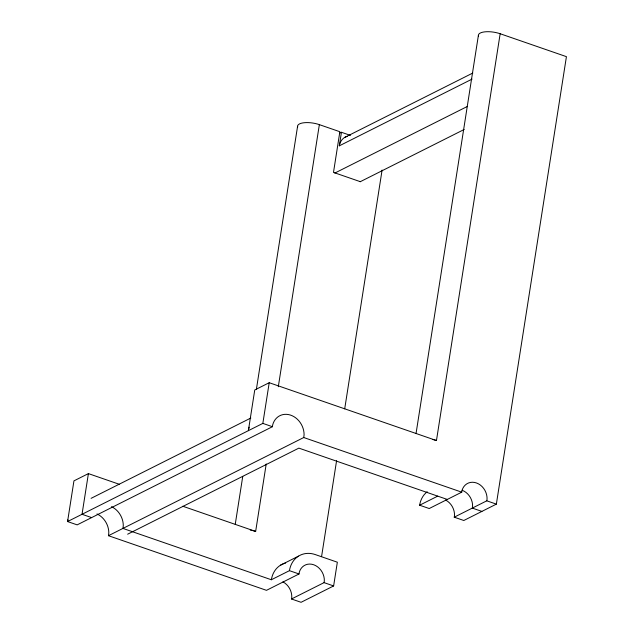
<?xml version="1.0" encoding="UTF-8"?>
<svg xmlns="http://www.w3.org/2000/svg" width="634" height="634" viewBox="0 0 634 634"><rect width="100%" height="100%" fill="white"/><g stroke="black" fill="none" stroke-linecap="round" stroke-linejoin="round"><path stroke-width="0.95" d="M282.923 581.877A14.701 12.276 63.3 0 1 291.775 597.418L291.505 598.987L324.053 582.63L324.323 581.061A14.701 12.276 63.3 0 0 313.846 564.807A14.701 12.276 63.3 0 0 299.359 572.019L299.026 573.976L266.478 590.333L108.462 535.698L108.81 532.901A18.378 15.343 63.3 0 0 96.994 513.952M119.24 484.265L88.403 473.606L73.94 480.881L67.569 521.56L77.166 524.873L272.438 426.706L272.644 425.034A18.378 15.343 63.3 0 1 290.221 415.001A18.378 15.343 63.3 0 1 304.09 434.734L303.741 437.531L108.462 535.698M88.403 473.606L82.032 514.285L91.629 517.606M235.246 524.31L242.751 476.396M256.382 389.363L297.576 126.309M67.901 519.809A29.402 24.544 63.3 0 0 67.569 521.56L262.841 423.393L269.212 382.714L436.461 440.543L500.163 33.737A14.701 5.27 8.9 0 0 484.812 31.851A14.701 5.27 8.9 0 0 478.511 36.13M250.272 530.04A14.701 5.27 8.9 0 1 255.653 531.435L266.217 463.961M278.31 386.708L319.354 124.636A14.701 5.27 8.9 0 0 304.003 122.75A14.701 5.27 8.9 0 0 297.703 127.022M472.045 79.115L339.317 145.836L341.441 132.276L350.459 135.391M321.565 556.62L336.583 460.712M344.706 408.843L382.096 170.055M291.505 598.987L301.079 602.3L333.627 585.943L337.343 562.207L315.257 554.568A25.725 21.477 63.3 0 0 289.453 570.663L271.368 579.753L122.933 528.423L123.281 525.634A18.378 15.343 63.3 0 0 111.465 506.677M416.062 433.41L478.385 35.417M445.647 500.067A14.701 12.276 63.3 0 1 454.507 515.616L454.237 517.186L463.811 520.498L496.359 504.133L566.431 56.656L500.163 33.737M427.197 491.746A25.725 21.477 63.3 0 0 419.637 505.219L429.21 508.531L461.75 492.166L462.083 490.217A14.701 12.276 63.3 0 1 476.57 482.997A14.701 12.276 63.3 0 1 487.055 499.251L486.785 500.82L454.237 517.186M339.8 133.1L341.441 132.276M344.516 137.523L472.813 73.029M334.855 173.058L467.218 106.52M360.223 181.728L464.199 129.463M269.212 382.714L254.749 389.981L248.377 430.66A29.402 24.544 63.3 0 1 249.146 427.197M91.082 498.348L250.834 418.036M127.64 534.2L298.868 448.119L447.287 499.441M280.466 565.211L298.551 556.121M419.637 505.219L437.714 496.129M319.354 124.636L339.864 131.729L333.492 172.408L360.318 181.681M262.841 423.393L272.438 426.706M303.741 437.531L461.75 492.166M486.785 500.82L496.359 504.133M481.895 511.408L472.322 508.096L472.584 506.526A14.701 12.276 63.3 0 0 462.107 490.272M182.774 506.233L255.653 531.435M289.453 570.663L299.026 573.976M324.053 582.63L333.627 585.943M339.317 145.836A14.701 12.276 63.3 0 1 347.472 136.27M271.368 579.753A25.725 21.477 63.3 0 1 285.633 563.024M432.951 439.536A14.701 5.27 8.9 0 1 436.461 440.543"/></g></svg>
